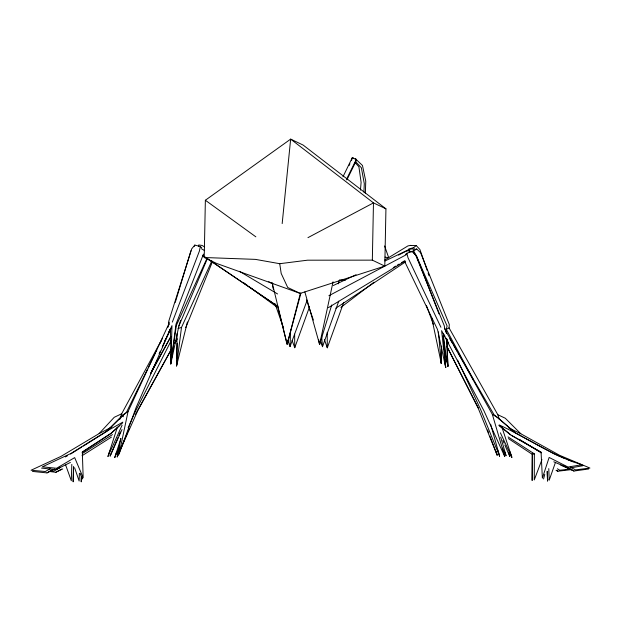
<?xml version="1.0" encoding="UTF-8"?>
<svg xmlns="http://www.w3.org/2000/svg" width="621" height="621" viewBox="0 0 621 621"><rect width="100%" height="100%" fill="white"/><g stroke="black" fill="none" stroke-linecap="round" stroke-linejoin="round"><path stroke-width="0.93" d="M431.774 318.084L441.298 363.471L441.345 349.274M508.389 438.573L532.251 454.331L532.15 480.499L532.352 453.26M508.048 436.905L534.363 453.866L534.277 479.893L541.954 459.594M294.758 345.796L294.734 347.713L292.126 340.432M327.329 345.866L327.314 347.783L324.379 339.594M203.478 254.098L175.999 324.185L170.977 362.61L171.085 355.018M187.41 321.981L176.543 365.893L177.07 333.578M204.224 257.513L205.365 200.249L290.659 139.12L303.118 145.058L385.936 208.827L384.795 266.091L300.176 293.407L216.69 263.459L204.224 257.513L255.41 259.376L279.729 263.7L307.496 260.191L372.336 260.145L384.795 266.091M372.336 260.145L373.469 202.881L290.659 139.12L282.175 223.583M440.84 359.714L441.298 363.471L441.655 346.052M73.464 467.403L73.146 481.842L73.62 466.379M171.412 356.896L170.977 362.61L171.963 325.621L136.146 407.485L119.108 453.967L120.195 447.415M81.351 477.037L81.219 481.88L81.374 477.037M71.811 464.399L71.306 480.732L65.647 464.997M177.443 360.164L176.543 365.893L176.667 362.105M176.791 358.309L177.288 343.141M365.365 193.434L365.761 181.161L362.47 165.465L355.336 158.681L355.678 161.972L346.86 179.911M79.387 473.295L79.131 481.003L74.59 467.722M171.07 354.49L170.752 364.022L178.895 325.947L180.595 320.428M287.787 340.192L290.015 346.58L290.636 330.124M363.906 192.106L364.294 183.637L361.36 167.74L355.786 161.895M499.315 419.253L497.825 414.727L449.068 327.896L449.309 324.55L420.619 252.77L416.714 248.998L415.069 249.394M360.428 190.127L361.111 182.411L358.907 166.801L355.158 162.64M322.679 344.779L322.485 346.681L320.289 340.261M176.543 365.893L181.495 327.414L211.87 260.89M171.388 359.28L170.752 364.022L176.372 325.373L206.972 258.398M119.108 453.967L128.042 411.591L168.656 324.309L168.858 320.917L191.71 248.85L194.815 245.07L200.288 246.553L199.45 250.938L172.343 322.097M198.456 246.49L198.767 244.961L201.988 245.435L204.526 246.809M120.839 438.651L117.742 453.633L118.813 449.946M333.066 281.787L319.598 344.469L304.857 291.924M446.483 333.135L446.32 329.347L447.089 325.94L416.233 255.51L413.609 250.938L411.009 251.932M351.61 160.35L352.216 157.819L353.45 157.959M355.678 161.972L356.275 159.442L355.336 158.681M543.569 478.977L544.749 474.343M300.448 293.05L287.127 344.368L277.579 306.099M300.882 293.259L287.127 344.368L272.122 282.524M547.155 471.285L547.52 480.98L548.033 479.14M171.155 349.794L137.846 410.38L117.214 456.885L118.013 454.137M122.019 429.538L110.142 455.993L110.678 454.161M175.254 302.404L190.958 250.713M331.723 304.981L319.598 344.469L318.627 339.749M338.204 283.859L339.338 280.187M119.48 447.042L114.753 457.599L120.854 438.527M122.104 425.199L107.976 456.435L117.299 427.388M119.923 419.214L121.669 413.765L162.454 338.305M107.976 456.435L109.77 450.931M114.753 457.599L116.515 452.212M555.477 462.366L549.212 480.173L548.778 468.607M338.748 301.185L322.485 346.681L321.655 336.186M309.537 306.836L294.734 347.713L294.641 334.168M343.755 302.357L327.314 347.783L327.197 332.305M290.015 346.58L307.061 300.525M185.78 327.562L212.335 261.969M194.28 246.397L194.815 245.07M117.214 456.885L118.72 453.322M119.473 451.545L127.39 432.86M128.151 431.083L129.277 428.412M178.895 325.947L207.173 259.05M110.142 455.993L118.091 437.324M118.844 435.546L120.358 431.991M128.136 427.683L135.611 410.962L171.023 340.929M159.116 353.737L160.319 351.106M162.314 346.72L165.908 338.825M166.7 337.071L170.294 329.169M168.563 332.608L170.239 329.138M147.519 369.084L126.474 412.29L106.207 431.742L83.338 446.057M148.357 367.353L155.11 353.496M155.949 351.765L156.795 350.034M160.164 343.11L161.01 341.371M167.755 327.523L168.601 325.792M342.978 176.783L352.216 157.819L356.275 159.442L346.627 179.089M349.095 165.512L349.933 163.789M164.852 340.642L171.093 328.579M151.408 371.568L157.703 359.691M135.549 414.285L170.573 350.756M150.585 373.695L170.961 336.442L150.461 373.594M174.858 343.064L177.171 338.856M174.78 343.141L176.651 339.757M50.2 468.676L45.302 471.518L31.05 470.244L60.889 456.443L99.119 433.582L114.233 417.296L121.669 413.765M122.453 423.072L111.415 433.054L82.321 451.917L83.175 477.79L74.675 457.615L56.565 468.273L42.36 466.829L71.027 453.423L106.874 431.09L122.818 414.975L128.042 411.591M119.061 425.944L110.887 433.582L82.189 452.422M405.56 254.385L406.856 253.298L412.204 251.264L415.596 254.913L444.287 325.784L444.783 329.122L492.344 414.362L504.718 456.489L483.945 410.807L441.601 330.667L445.692 367.531L437.487 329.448L404.356 260.851M112.448 434.615L82.446 453.47M340.882 307.403L373.997 282.198M408.121 249.324L413.594 247.593L416.233 245.59L419.897 249.479L427.163 270.329M335.814 308.21L405.575 261.86M82.057 455.713L111.454 437.106M70.569 454.036L77.648 449.612M78.432 449.123L81.7 447.073M413.609 250.938L416.714 248.998M384.841 259.927L407.958 245.9L410.923 245.334M328.362 307.659L405.218 260.967M393.256 267.589L395.74 266.099M397.393 265.105L399.055 264.119M401.531 262.629L404.015 261.138M41.522 468.087L55.913 469.639L59.903 467.264M60.547 467.295L53.903 471.091L50.208 470.664M32.486 471.424L46.986 472.892L52.661 469.686M106.874 431.09L122.842 422.14M49.191 471.448L55.774 472.294L61.611 469.119M65.275 456.94L67.526 455.736M307.946 237.649L373.469 202.881L385.936 208.827M328.882 295.728L406.476 254.641M398.535 255.115L409.674 249.254L412.709 248.796L413.726 250.077M444.543 328.804L446.32 329.347L449.068 327.896M99.119 433.582L111.889 426.938M46.986 472.892L54.695 469.026M55.913 469.639L70.406 462.435M55.774 472.294L62.744 468.94M333.283 285.528L356.058 274.715M384.958 260.983L405.979 250.993L409.2 250.705L411.017 251.808M178.017 328.54L181.495 327.414M532.251 454.331L534.363 453.866M553.8 461.791L568.751 468.234L582.933 465.719L581.171 465.02M560.794 465.168L573.951 471.028L588.63 468.995M556.16 470.353L557.868 471.215L571.98 469.538M569.962 469.15L559.793 470.229L557.363 468.785M410.83 245.481L416.233 245.59M339.656 279.955L345.284 280.211M385.012 257.086L388.754 257.847L384.601 245.955M560.895 456.963L565.304 458.717M567.066 459.416L573.237 461.869M560.01 456.614L553.777 453.749L515.733 433.062L494.005 414.649L464.881 364.651M497.825 414.727L505.277 418.228L520.794 433.753L559.637 455.325L589.95 468.055L575.52 469.88L570.536 467.225M300.176 293.407L287.709 287.469L281.181 273.434L279.729 263.7M508.723 427.9L520.794 433.753M499.152 424.896C526.988 437.774 552.364 455.76 581.97 464.733L567.99 467.039L549.135 457.444L542.374 478.116L541.07 452.173L510.633 434.941L498.865 425.447M567.928 467.916L573.951 471.028M564.613 466.045L568.751 468.234M268.73 281.678L272.953 283.976M511.238 435.205L541.287 452.414M556.237 470.276L557.868 471.215M201.328 248.664L204.643 250.636M239.458 271.307L277.579 293.958M492.344 414.362L497.786 417.63L514.98 432.666M519.373 439.342L541.233 452.872M202.803 255.557L205.986 257.715M207.577 258.794L277.641 306.246M202.399 255.309L204.806 256.939M206.405 258.025L277.797 306.401M205.365 200.249L255.852 236.834M243.82 282.811L247.732 285.676M249.3 286.824L276.671 306.883M200.288 246.553L201.716 247.67M499.571 425.618L510.509 434.607M413.524 252.84L416.59 256.186L438.985 313.9M412.204 251.264L412.911 252.165M445.459 331.311L446.429 332.98M449.829 338.818L452.74 343.817M453.718 345.486L457.11 351.315M458.081 352.984L463.91 362.982M446.538 338.794L447.5 340.463M444.046 334.672L444.978 336.372M445.901 338.072L448.688 343.157M413.594 247.593L414.455 249.161M446.32 329.347L473.256 379.485M447.446 347.481L478.279 407.834M446.895 346.541L478.271 408.377L497.165 455.162L496.233 451.483M440.91 327.259L408.036 257.793L406.856 253.298M500.379 432.806L511.844 457.32L510.027 451.785M457.599 360.079L480.507 409.27L499.618 456.21L490.621 424.182M502.909 440.545L504.066 443.208M504.834 444.978L509.841 456.505L508.739 452.856M487.524 429.996L488.556 432.69M489.938 436.291L497.165 455.162M504.431 451.281L506.099 455.752L500.705 437.161M426.503 305.679L433.435 324.597M428.11 273.046L429.057 275.763M275.041 303.708L283.642 328.338M80.218 473.481L82.104 478.923L82.05 476.998M306.479 299.881L313.388 320.071M501.698 426.503L511.844 457.32M498.05 450.761L499.618 456.21M122.818 414.975L123.307 416.753M272.456 285.575L273.387 289.301M502.645 448.052L504.718 456.489M443.704 346.619L447.935 366.297L446.934 341.666M443.091 335.65L447.935 366.297L446.732 338.818M444.636 360.848L445.692 367.531L443.355 333.485M447.151 360.553L447.935 366.297M409.2 250.705L409.433 252.421M443.666 346.541L443.844 348.451M444.31 353.217L444.675 357.036M444.954 359.901L445.692 367.531M438.387 331.909L441.298 363.471M168.997 322.167L169.23 324.752M81.949 477.006L82.104 478.923M446.476 330.294L446.592 333.135M547.272 471.603L547.52 480.98M170.472 328.68L170.977 362.61"/></g></svg>
